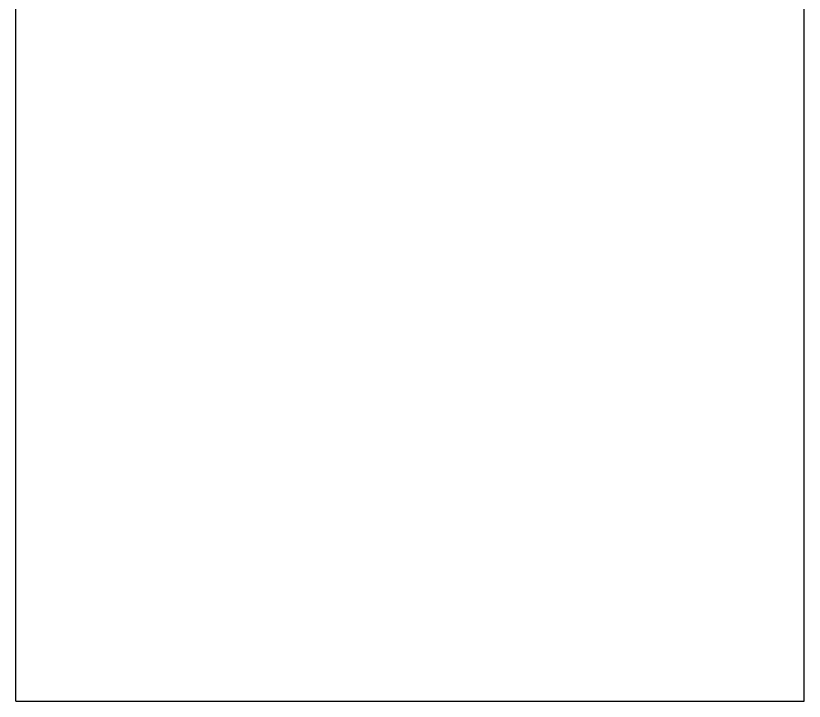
# Model space of a CAD drawing. Extents: x -1899985 to -450366, y 556196 to 2151267.
# Drawn here: x -614275.8 to -614197.2, y 577242.6 to 577310.9 of the extents above; entities that cross this region are included whole.
import ezdxf

# ---------------------------------------------------------------- set-up
doc = ezdxf.new("R2010")
doc.units = 0
doc.header["$LTSCALE"] = 1000
doc.header["$MEASUREMENT"] = 0
doc.layers.add('S-SB', color=21, linetype='Continuous')
doc.layers.add('取电臂', color=7, linetype='Continuous')

# ---------------------------------------------------------------- blocks, each defined once
blk = doc.blocks.new('吊车5')
at = {"layer": '取电臂', "color": 3, "linetype": 'Continuous'}
for p, q in [((1559786.548, -80015.48), (1559786.548, -79836.337)), ((1559786.548, -80015.48), (1559786.548, -79836.337)), ((1559865.12, -80015.48), (1559865.12, -79836.337)), ((1559865.12, -80015.48), (1559865.12, -79836.337)), ((1559786.548, -80015.48), (1559792.834, -80015.48)), ((1559786.548, -80015.48), (1559792.834, -80015.48)), ((1559792.834, -80015.48), (1559858.834, -80015.48)), ((1559792.834, -80015.48), (1559858.834, -80015.48)), ((1559858.834, -80015.48), (1559865.12, -80015.48)), ((1559858.834, -80015.48), (1559865.12, -80015.48))]:
    blk.add_line(p, q, dxfattribs=at)

msp = doc.modelspace()

# ---------------------------------------------------------------- block references
at = {"layer": 'S-SB'}
msp.add_blockref('吊车5', (-2174062.336, 657258.075), dxfattribs=at)

doc.saveas('drawing.dxf')
